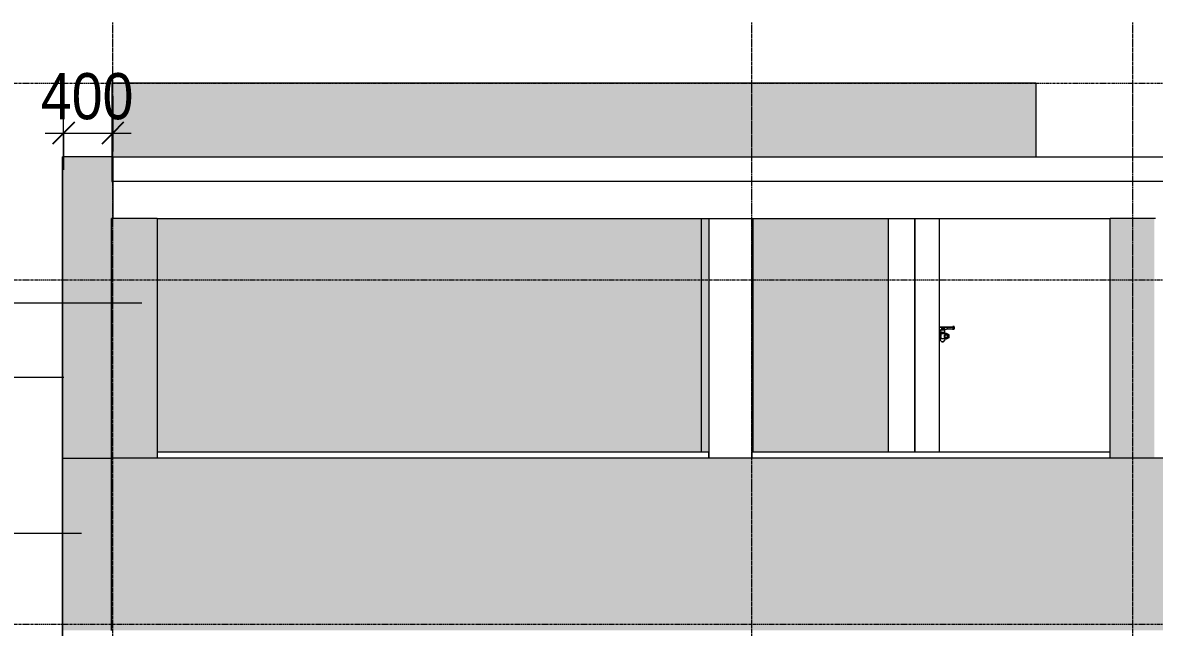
# Model space of a CAD drawing. Header units: millimetres. Extents: x 9199 to 175431, y -4466 to 35300.
# Drawn here: x 102168 to 111376, y 29375 to 34292 of the extents above; entities that cross this region are included whole.
import ezdxf

# ---------------------------------------------------------------- set-up
doc = ezdxf.new("R2010")
doc.units = ezdxf.units.MM
doc.linetypes.add('Centre', pattern=[31.75, 6.35, -4.7625, 15.875, -4.7625])
doc.linetypes.add('Grid Line', pattern=[22.225, 12.7, -3.175, 3.175, -3.175])
for name, color, linetype, lineweight in [('0-2', 250, 'Continuous', 5), ('A-ANNO-DIMS', 211, 'Continuous', 9), ('A-ANNO-DIMS-150', 211, 'Continuous', 9), ('A-DOOR', 31, 'Continuous', 9), ('A-FLOR-1', 7, 'Continuous', 9), ('A-FLOR-LEVL-2', 51, 'Centre', 9), ('A-WALL', 113, 'Continuous', 9), ('A-WALL-IDEN', 211, 'Continuous', 9), ('A-WALL-PATT', 111, 'Continuous', 9), ('A-WALL-PATT-2', 111, 'Continuous', 5), ('I-WALL', 2, 'Continuous', 9), ('S-BEAM-1', 7, 'Continuous', 9), ('S-COLS', 52, 'Continuous', 9), ('S-COLS-1', 7, 'Continuous', 9), ('S-GRID-1', 1, 'Grid Line', 9)]:
    doc.layers.add(name, color=color, linetype=linetype, lineweight=lineweight)
doc.styles.add('UTM Avo', font='', dxfattribs={"width": 0.9, "height": 375})
doc.styles.get('UTM Avo').set_extended_font_data('UTM Avo')
doc.dimstyles.new('1_Dim_chi_tiet_2_5', dxfattribs={"dimscale": 304.8, "dimtxt": 374.737856, "dimasz": 0.590551, "dimexe": 0.492126, "dimexo": 0.0625, "dimgap": 0.049213, "dimtad": 1, "dimdec": 0, "dimrnd": 5, "dimzin": 0, "dimdsep": 46, "dimtxsty": 'UTM Avo', "dimblk1": 'OBLIQUE', "dimblk2": 'OBLIQUE', "dimsah": 1, "dimcen": 0.09, "dimdle": 0.492126, "dimazin": 0, "dimtfac": 1, "dimtdec": 4, "dimtix": 1, "dimtmove": 0, "dimatfit": 3, "dimfxl": 0.984252, "dimfxlon": 1, "dimtvp": 1, "dimtolj": 1, "dimtzin": 0, "dimarcsym": 2})

# ---------------------------------------------------------------- blocks, each defined once
blk = doc.blocks.new('NCV_TKTC_KET CAU_rvt-2-TKCS_MẶT ĐỨNG HƯỚNG TÂY')
at = {"layer": 'A-FLOR-1'}
for p, q in [((-78235.3, 33200), (-37796.9, 33200)), ((-78235.3, 33200), (-78235.3, 33000)), ((-37796.9, 33000), (-78235.3, 33000))]:
    blk.add_line(p, q, dxfattribs=at)
at = {"layer": 'S-BEAM-1'}
for p, q in [((-78235.3, 33200), (-37796.9, 33200)), ((-78235.3, 33200), (-78235.3, 32700)), ((-77876.9, 32700), (-70121.9, 32700))]:
    blk.add_line(p, q, dxfattribs=at)
at = {"layer": 'S-COLS-1'}
for p, q in [((-73386.9, 32700), (-73386.9, 30750)), ((-73036.9, 32700), (-73036.9, 30750))]:
    blk.add_line(p, q, dxfattribs=at)
blk = doc.blocks.new('FD_01 - FD_01-1200x2200mm-V159-TKCS_MẶT ĐỨNG HƯỚNG TÂY')
at = {"layer": 'A-DOOR'}
for p, q in [((-71505.9, 31818.5), (-71476.6, 31818.5)), ((-71505.9, 31818.5), (-71505.9, 31815.5)), ((-71505.9, 31815.5), (-71476.6, 31815.5)), ((-71504.5, 31772), (-71504.5, 31765)), ((-71503.8, 31772), (-71504.5, 31772)), ((-71504.5, 31772), (-71490, 31772)), ((-71500.4, 31792), (-71500.4, 31798)), ((-71500.4, 31798), (-71496.3, 31798)), ((-71496.3, 31792), (-71500.4, 31792)), ((-71500.4, 31781.1), (-71500.4, 31789.4)), ((-71500.4, 31776), (-71470.4, 31776)), ((-71500.4, 31776), (-71495, 31776)), ((-71496.3, 31798), (-71474.6, 31798)), ((-71496.3, 31792), (-71496.3, 31798)), ((-71474.6, 31792), (-71496.3, 31792)), ((-71495, 31776), (-71487.6, 31776)), ((-71495, 31774), (-71495, 31776)), ((-71491.3, 31774), (-71495, 31774)), ((-71493.9, 31774), (-71493.9, 31772)), ((-71492.7, 31774), (-71493.9, 31774)), ((-71493.9, 31774), (-71493.6, 31774)), ((-71493.6, 31774), (-71492.7, 31774)), ((-71493.5, 31814), (-71493.5, 31801)), ((-71491.4, 31814.5), (-71493.4, 31814.5)), ((-71493.4, 31814.5), (-71491.4, 31814.5)), ((-71493, 31814), (-71477.8, 31814)), ((-71477.8, 31801), (-71493, 31801)), ((-71425.4, 31814.5), (-71491.4, 31814.5)), ((-71487.3, 31774), (-71491.3, 31774)), ((-71491.3, 31774), (-71487.3, 31774)), ((-71487.6, 31774), (-71491.3, 31774)), ((-71491, 31814), (-71491, 31798)), ((-71490, 31772), (-71465.4, 31772)), ((-71489.8, 31814), (-71489.8, 31798)), ((-71487.6, 31776), (-71477.6, 31776)), ((-71487.6, 31776), (-71487.6, 31774)), ((-71482.6, 31774), (-71487.6, 31774)), ((-71482.6, 31774), (-71487.3, 31774)), ((-71487.3, 31774), (-71482.6, 31774)), ((-71482.6, 31774), (-71478.6, 31774)), ((-71476.2, 31774), (-71482.6, 31774)), ((-71477.6, 31774), (-71482.6, 31774)), ((-71481.2, 31798), (-71481.2, 31814)), ((-71452.3, 31814.5), (-71480.4, 31814.5)), ((-71480.4, 31800.5), (-71452.3, 31800.5)), ((-71480, 31798), (-71480, 31814)), ((-71478.6, 31774), (-71475.9, 31774)), ((-71477.6, 31776), (-71474.9, 31776)), ((-71477.6, 31774), (-71477.6, 31776)), ((-71476.2, 31774), (-71477.6, 31774)), ((-71477.5, 31801), (-71477.5, 31814)), ((-71477.1, 31801.4), (-71477.1, 31813.6)), ((-71477.1, 31801.4), (-71477.1, 31813.6)), ((-71476.7, 31776), (-71470.4, 31776)), ((-71476.6, 31818.5), (-71475.4, 31818.5)), ((-71476.6, 31815.5), (-71475.4, 31815.5)), ((-71475.9, 31818.5), (-71476.5, 31818.5)), ((-71476.5, 31818.5), (-71475.9, 31818.5)), ((-71475.9, 31815.5), (-71476.5, 31815.5)), ((-71476.5, 31815.5), (-71475.9, 31815.5)), ((-71475.9, 31774), (-71476.2, 31774)), ((-71474.9, 31774), (-71476.2, 31774)), ((-71475.9, 31772), (-71475.9, 31774)), ((-71475.4, 31818.5), (-71449.8, 31818.5)), ((-71475.4, 31815.5), (-71449.8, 31815.5)), ((-71474.9, 31774), (-71474.9, 31776)), ((-71474.6, 31798), (-71470.4, 31798)), ((-71474.6, 31792), (-71474.6, 31798)), ((-71470.4, 31792), (-71474.6, 31792)), ((-71470.4, 31798), (-71470.4, 31792)), ((-71470.4, 31789.4), (-71470.4, 31781.1)), ((-71470.4, 31776), (-71470.4, 31776)), ((-71465.4, 31772), (-71466.1, 31772)), ((-71465.4, 31765), (-71465.4, 31772)), ((-71447.6, 31813.5), (-71452.3, 31813.5)), ((-71452.3, 31801.5), (-71447.6, 31801.5)), ((-71449.8, 31818.5), (-71448.8, 31818.5)), ((-71449.8, 31815.5), (-71448.8, 31815.5)), ((-71448.8, 31818.5), (-71398.2, 31818.5)), ((-71448.8, 31815.5), (-71398.2, 31815.5)), ((-71397.6, 31812.5), (-71447.6, 31812.5)), ((-71447.6, 31802.5), (-71397.6, 31802.5)), ((-71425.4, 31814.5), (-71423.4, 31814.5)), ((-71423.4, 31814.5), (-71425.4, 31814.5)), ((-71401.6, 31814.5), (-71403.6, 31814.5)), ((-71403.6, 31800.5), (-71401.6, 31800.5)), ((-71402.6, 31814.5), (-71402.6, 31811.4)), ((-71401, 31814.5), (-71402.6, 31814.5)), ((-71402.6, 31814.5), (-71402, 31814.5)), ((-71402.6, 31803.6), (-71402.6, 31800.5)), ((-71402.1, 31820.3), (-71402.1, 31818.5)), ((-71402.1, 31820.3), (-71390.1, 31820.3)), ((-71390.1, 31820.3), (-71402.1, 31820.3)), ((-71402, 31814.5), (-71402, 31811.5)), ((-71402, 31803.5), (-71402, 31800.5)), ((-71402, 31800.5), (-71400.5, 31800.5)), ((-71401.6, 31814.5), (-71400.5, 31814.5)), ((-71400.5, 31800.5), (-71401.6, 31800.5)), ((-71401.1, 31815.5), (-71401.1, 31814.5)), ((-71400.9, 31814.5), (-71401.1, 31814.5)), ((-71401.1, 31814.5), (-71401, 31814.5)), ((-71400.5, 31814.5), (-71397.8, 31814.5)), ((-71400.5, 31811.5), (-71400.5, 31814.5)), ((-71400.5, 31800.5), (-71400.5, 31803.5)), ((-71397.8, 31800.5), (-71400.5, 31800.5)), ((-71399.4, 31811.5), (-71397.6, 31811.5)), ((-71397.6, 31803.5), (-71399.4, 31803.5)), ((-71396.1, 31818.5), (-71398.6, 31818.5)), ((-71398.6, 31818.5), (-71396.1, 31818.5)), ((-71396.1, 31815.5), (-71398.6, 31815.5)), ((-71398.6, 31815.5), (-71396.1, 31815.5)), ((-71398.6, 31815.5), (-71396.1, 31815.5)), ((-71396.1, 31815.5), (-71398.6, 31815.5)), ((-71398.2, 31818.5), (-71396.6, 31818.5)), ((-71396.6, 31818.5), (-71398.2, 31818.5)), ((-71398.2, 31815.5), (-71396.6, 31815.5)), ((-71396.6, 31815.5), (-71398.2, 31815.5)), ((-71397.8, 31814.5), (-71394.7, 31814.5)), ((-71394.7, 31800.5), (-71397.8, 31800.5)), ((-71397.7, 31818.5), (-71396.1, 31818.5)), ((-71396.1, 31818.5), (-71397.7, 31818.5)), ((-71397.6, 31811.5), (-71397.2, 31811.5)), ((-71397.3, 31803.5), (-71397.6, 31803.5)), ((-71395.5, 31803.5), (-71397.3, 31803.5)), ((-71397.2, 31811.5), (-71395.5, 31811.5)), ((-71396.6, 31818.5), (-71388.9, 31818.5)), ((-71396.6, 31815.5), (-71388.9, 31815.5)), ((-71393.8, 31814.5), (-71395.8, 31814.5)), ((-71395.8, 31800.5), (-71393.8, 31800.5)), ((-71395.5, 31803.5), (-71395.5, 31811.5)), ((-71393.1, 31814.5), (-71395.1, 31814.5)), ((-71394.8, 31814.5), (-71392.6, 31814.5)), ((-71394.7, 31814.5), (-71394.7, 31800.5)), ((-71392.9, 31814.5), (-71394.4, 31814.5)), ((-71394.4, 31800.5), (-71393.1, 31800.5)), ((-71393.8, 31814.5), (-71392.3, 31814.5)), ((-71392.3, 31800.5), (-71393.8, 31800.5)), ((-71392.3, 31814.5), (-71389.9, 31814.5)), ((-71392.3, 31800.5), (-71392.3, 31814.5)), ((-71390.1, 31800.5), (-71392.3, 31800.5)), ((-71391.1, 31814.5), (-71391.1, 31815.5)), ((-71390.1, 31818.5), (-71390.1, 31820.3)), ((-71389.6, 31800.5), (-71389.6, 31814.5)), ((-71388.9, 31818.5), (-71388.9, 31818.5)), ((-71388.9, 31815.5), (-71388.9, 31815.5)), ((-71388.5, 31815.5), (-71388.5, 31818.5)), ((-71500.3, 31765), (-71511.9, 31765)), ((-71511.9, 31720), (-71500.3, 31720)), ((-71498.8, 31765), (-71504.5, 31765)), ((-71504.5, 31765), (-71503.8, 31765)), ((-71504.4, 31720), (-71504.4, 31712.4)), ((-71503.8, 31720), (-71504.4, 31720)), ((-71504.4, 31720), (-71498.7, 31720)), ((-71504.2, 31711.7), (-71491.2, 31696.3)), ((-71500.6, 31723), (-71500.6, 31762)), ((-71500.3, 31765), (-71499.3, 31765)), ((-71499.3, 31720), (-71500.3, 31720)), ((-71499.3, 31765), (-71496.3, 31765)), ((-71496.3, 31720), (-71499.3, 31720)), ((-71496.3, 31765), (-71452.1, 31765)), ((-71452.1, 31720), (-71496.3, 31720)), ((-71488.6, 31697), (-71490.5, 31697)), ((-71490.5, 31697), (-71488.6, 31697)), ((-71488.4, 31696), (-71481.4, 31696)), ((-71481.4, 31696), (-71488.4, 31696)), ((-71479.4, 31697), (-71481.3, 31697)), ((-71481.3, 31697), (-71479.4, 31697)), ((-71478.7, 31696.3), (-71465.7, 31711.7)), ((-71467.1, 31742.5), (-71461.4, 31752.5)), ((-71461.4, 31732.5), (-71467.1, 31742.5)), ((-71465.4, 31712.4), (-71465.4, 31720)), ((-71461.4, 31752.5), (-71449.8, 31752.5)), ((-71449.8, 31732.5), (-71461.4, 31732.5)), ((-71451.1, 31764.7), (-71435.6, 31756.1)), ((-71435.6, 31728.9), (-71451.1, 31720.3)), ((-71449.8, 31752.5), (-71444, 31742.5)), ((-71444, 31742.5), (-71449.8, 31732.5)), ((-71434.6, 31754.3), (-71434.6, 31730.7)), ((-71509.9, 31585), (-71511.9, 31585)), ((-71509.9, 30880), (-71509.9, 31585)), ((-71509.9, 30880), (-71511.9, 30880))]:
    blk.add_line(p, q, dxfattribs=at)
at = {"layer": 'A-DOOR', "flags": 128}
for points in [[(-71398.3, 31807.5), (-71398.3, 31808.3), (-71398.4, 31809), (-71398.6, 31809.7), (-71398.8, 31810.4), (-71399.1, 31811), (-71399.4, 31811.5)], [(-71399.4, 31803.5), (-71399.1, 31804), (-71398.8, 31804.6), (-71398.6, 31805.3), (-71398.4, 31806), (-71398.3, 31806.7), (-71398.3, 31807.5)], [(-71504.2, 31711.7), (-71504.2, 31711.7), (-71504.2, 31711.8), (-71504.3, 31711.8), (-71504.3, 31711.8), (-71504.3, 31711.9), (-71504.3, 31711.9), (-71504.3, 31712), (-71504.4, 31712), (-71504.4, 31712), (-71504.4, 31712.1), (-71504.4, 31712.1), (-71504.4, 31712.2), (-71504.4, 31712.2), (-71504.4, 31712.3), (-71504.4, 31712.3), (-71504.4, 31712.3), (-71504.4, 31712.4), (-71504.4, 31712.4)], [(-71500.3, 31765), (-71500.4, 31764.9), (-71500.4, 31764.7), (-71500.5, 31764.3), (-71500.5, 31763.9), (-71500.6, 31763.3), (-71500.6, 31762.7), (-71500.6, 31762)], [(-71500.6, 31762), (-71500.6, 31762.7), (-71500.6, 31763.3), (-71500.5, 31763.9), (-71500.5, 31764.3), (-71500.4, 31764.7), (-71500.4, 31764.9)], [(-71500.6, 31723), (-71500.6, 31722.3), (-71500.6, 31721.7), (-71500.5, 31721.1), (-71500.5, 31720.7), (-71500.4, 31720.3), (-71500.4, 31720.1), (-71500.3, 31720)], [(-71500.4, 31720.1), (-71500.4, 31720.3), (-71500.5, 31720.7), (-71500.5, 31721.1), (-71500.6, 31721.7), (-71500.6, 31722.3), (-71500.6, 31723)], [(-71490.5, 31696), (-71490.5, 31696), (-71490.6, 31696), (-71490.6, 31696), (-71490.7, 31696), (-71490.7, 31696), (-71490.7, 31696), (-71490.8, 31696), (-71490.8, 31696), (-71490.8, 31696.1), (-71490.9, 31696.1), (-71490.9, 31696.1), (-71490.9, 31696.1), (-71491, 31696.1), (-71491, 31696.1), (-71491, 31696.2), (-71491.1, 31696.2), (-71491.1, 31696.2), (-71491.1, 31696.2), (-71491.1, 31696.3), (-71491.2, 31696.3), (-71491.2, 31696.3), (-71491.2, 31696.3)], [(-71490.5, 31696), (-71490.5, 31696), (-71490.5, 31696), (-71490.5, 31696), (-71490.4, 31696), (-71490.4, 31696), (-71490.4, 31696), (-71490.3, 31696), (-71490.2, 31696), (-71490.2, 31696), (-71490.1, 31696), (-71490, 31696), (-71489.9, 31696), (-71489.8, 31696), (-71489.7, 31696), (-71489.5, 31696), (-71489.4, 31696), (-71489.3, 31696), (-71489.1, 31696), (-71489, 31696), (-71488.8, 31696), (-71488.7, 31696), (-71488.5, 31696), (-71488.3, 31696), (-71488.1, 31696), (-71487.9, 31696), (-71487.8, 31696), (-71487.6, 31696), (-71487.4, 31696), (-71487.2, 31696), (-71487, 31696), (-71486.7, 31696), (-71486.5, 31696), (-71486.3, 31696), (-71486.1, 31696), (-71485.9, 31696), (-71485.7, 31696), (-71485.4, 31696), (-71485.2, 31696), (-71485, 31696), (-71484.8, 31696), (-71484.6, 31696), (-71484.3, 31696), (-71484.1, 31696), (-71483.9, 31696), (-71483.7, 31696), (-71483.5, 31696), (-71483.2, 31696), (-71483, 31696), (-71482.8, 31696), (-71482.6, 31696), (-71482.4, 31696), (-71482.2, 31696), (-71482, 31696), (-71481.8, 31696), (-71481.7, 31696), (-71481.5, 31696), (-71481.3, 31696), (-71481.1, 31696), (-71481, 31696), (-71480.8, 31696), (-71480.7, 31696), (-71480.5, 31696), (-71480.4, 31696), (-71480.3, 31696), (-71480.2, 31696), (-71480, 31696), (-71479.9, 31696), (-71479.8, 31696), (-71479.8, 31696), (-71479.7, 31696), (-71479.6, 31696), (-71479.6, 31696), (-71479.5, 31696), (-71479.5, 31696), (-71479.4, 31696), (-71479.4, 31696), (-71479.4, 31696), (-71479.4, 31696)], [(-71479.4, 31696), (-71479.4, 31696), (-71479.4, 31696), (-71479.4, 31696), (-71479.4, 31696), (-71479.5, 31696), (-71479.5, 31696), (-71479.6, 31696), (-71479.6, 31696), (-71479.7, 31696), (-71479.8, 31696), (-71479.9, 31696), (-71480, 31696), (-71480.1, 31696), (-71480.2, 31696), (-71480.3, 31696), (-71480.5, 31696), (-71480.6, 31696), (-71480.7, 31696), (-71480.9, 31696), (-71481.1, 31696), (-71481.2, 31696), (-71481.4, 31696), (-71481.6, 31696), (-71481.7, 31696), (-71481.9, 31696), (-71482.1, 31696), (-71482.3, 31696), (-71482.5, 31696), (-71482.7, 31696), (-71482.9, 31696), (-71483.1, 31696), (-71483.3, 31696), (-71483.6, 31696), (-71483.8, 31696), (-71484, 31696), (-71484.2, 31696), (-71484.4, 31696), (-71484.7, 31696), (-71484.9, 31696), (-71485.1, 31696), (-71485.3, 31696), (-71485.5, 31696), (-71485.8, 31696), (-71486, 31696), (-71486.2, 31696), (-71486.4, 31696), (-71486.6, 31696), (-71486.8, 31696), (-71487.1, 31696), (-71487.3, 31696), (-71487.5, 31696), (-71487.7, 31696), (-71487.8, 31696), (-71488, 31696), (-71488.2, 31696), (-71488.4, 31696), (-71488.6, 31696), (-71488.7, 31696), (-71488.9, 31696), (-71489, 31696), (-71489.2, 31696), (-71489.3, 31696), (-71489.5, 31696), (-71489.6, 31696), (-71489.7, 31696), (-71489.8, 31696), (-71489.9, 31696), (-71490, 31696), (-71490.1, 31696), (-71490.2, 31696), (-71490.3, 31696), (-71490.3, 31696), (-71490.4, 31696), (-71490.4, 31696), (-71490.5, 31696), (-71490.5, 31696), (-71490.5, 31696), (-71490.5, 31696)], [(-71478.7, 31696.3), (-71478.7, 31696.3), (-71478.7, 31696.3), (-71478.7, 31696.2), (-71478.8, 31696.2), (-71478.8, 31696.2), (-71478.8, 31696.2), (-71478.9, 31696.2), (-71478.9, 31696.1), (-71478.9, 31696.1), (-71478.9, 31696.1), (-71479, 31696.1), (-71479, 31696.1), (-71479, 31696.1), (-71479.1, 31696), (-71479.1, 31696), (-71479.2, 31696), (-71479.2, 31696), (-71479.2, 31696), (-71479.3, 31696), (-71479.3, 31696), (-71479.3, 31696), (-71479.4, 31696)], [(-71465.4, 31712.4), (-71465.4, 31712.4), (-71465.4, 31712.3), (-71465.4, 31712.3), (-71465.5, 31712.2), (-71465.5, 31712.2), (-71465.5, 31712.1), (-71465.5, 31712.1), (-71465.5, 31712.1), (-71465.5, 31712), (-71465.5, 31712), (-71465.5, 31711.9), (-71465.6, 31711.9), (-71465.6, 31711.9), (-71465.6, 31711.8), (-71465.6, 31711.8), (-71465.7, 31711.7), (-71465.7, 31711.7), (-71465.7, 31711.7)]]:
    blk.add_lwpolyline(points, dxfattribs=at)
at = {"layer": 'A-DOOR'}
for centre, radius, start, end in [((-71455.6, 31742.5), 17, 0, 180), ((-71455.6, 31742.5), 17, 180, 0), ((-71455.6, 31742.5), 16.5, 0, 180), ((-71455.6, 31742.5), 16.5, 180, 0), ((-71455.6, 31742.5), 17, 105, 120), ((-71455.6, 31742.5), 17, 240, 255), ((-71452.1, 31763), 2, 60.80251, 90), ((-71452.1, 31722), 2, 270, 299.19749), ((-71436.6, 31754.3), 2, 0, 60.80251), ((-71436.6, 31730.7), 2, 299.19749, 0)]:
    blk.add_arc(centre, radius, start, end, dxfattribs=at)
for centre, major_axis, ratio, start_param, end_param in [((-71500.4, 31786), (0, 6), 0.000349, 5.323254, 6.283185), ((-71500.4, 31788), (0, 12), 0.000349, 2.181662, 3.141593), ((-71480.4, 31807.5), (0, 7), 0.965835, 6.029595, 6.536775), ((-71480.4, 31807.5), (0, 7), 0.965835, 3.141593, 3.395183), ((-71479.2, 31807.5), (0, 6.79), 0.259156, 4.712389, 5.736177), ((-71479.2, 31807.5), (0, 6.79), 0.259156, 3.688601, 4.712389), ((-71477.1, 31807.5), (0, 2.5), 0.259156, 4.712389, 7.853982), ((-71477.1, 31807.5), (0, 2.5), 0.259156, 1.570796, 4.712389), ((-71477.2, 31807.5), (0, 6.79), 0.259156, 4.712389, 5.992125), ((-71477.2, 31807.5), (0, 6.79), 0.259156, 3.432653, 4.712389), ((-71470.4, 31786), (0, 6), 0.000349, 5.323254, 6.283185), ((-71470.4, 31788), (0, 12), 0.000349, 2.181662, 3.141593), ((-71452.3, 31807.5), (0, 7), 0.965835, 4.712389, 6.283185), ((-71452.3, 31807.5), (0, 7), 0.965835, 3.141593, 4.712389), ((-71447.6, 31807.5), (0, 6), 0.965835, 4.712389, 6.283185), ((-71447.6, 31807.5), (0, 6), 0.965835, 3.141593, 4.712389), ((-71447.6, 31807.5), (0, 5), 0.965835, 4.712389, 6.021386), ((-71447.6, 31807.5), (0, 5), 0.965835, 3.403392, 4.712389), ((-71403.6, 31807.5), (0, 7), 0.259156, 0, 1.047198), ((-71403.6, 31807.5), (0, 7), 0.259156, 2.094395, 3.141593), ((-71401.6, 31807.5), (0, 7), 0.259156, 0, 1.047198), ((-71401.6, 31807.5), (0, 7), 0.259156, 2.094395, 3.141593), ((-71395.8, 31807.5), (0, 7), 0.259156, 0, 1.570796), ((-71395.8, 31807.5), (0, 7), 0.259156, 1.570796, 3.141593), ((-71396.4, 31807.5), (0, 2.5), 0.259156, 4.712389, 7.853982), ((-71396.4, 31807.5), (0, 2.5), 0.259156, 4.712389, 7.853982), ((-71396.4, 31807.5), (0, 2.5), 0.259156, 1.570796, 4.712389), ((-71396.4, 31807.5), (0, 2.5), 0.259156, 1.570796, 4.712389), ((-71393.8, 31807.5), (0, 7), 0.259156, 0, 1.570796), ((-71393.8, 31807.5), (0, 7), 0.259156, 1.570796, 3.141593), ((-71398.5, 31807.5), (0, 5), 0.965835, 4.942493, 5.632805), ((-71398.5, 31807.5), (0, 5), 0.965835, 3.791973, 4.482285), ((-71397.6, 31807.5), (0, 5), 0.965835, 5.235988, 5.759587), ((-71397.6, 31807.5), (0, 5), 0.965835, 3.665191, 4.18879), ((-71394.4, 31807.5), (0, 2.5), 0.259156, 4.712389, 7.853982), ((-71394.4, 31807.5), (0, 2.5), 0.259156, 1.570796, 4.712389)]:
    blk.add_ellipse(centre, major_axis=major_axis, ratio=ratio, start_param=start_param, end_param=end_param, dxfattribs=at)
for points, knots in [([(-71477.1, 31813.6), (-71476.8, 31813.5), (-71476.4, 31813.2), (-71475.9, 31812.8), (-71475.5, 31812.5), (-71475.2, 31812.3), (-71475, 31812), (-71474.8, 31811.8), (-71474.7, 31811.7), (-71474.6, 31811.5), (-71474.4, 31811.3), (-71474.2, 31811.1), (-71474.1, 31810.8), (-71473.9, 31810.6), (-71473.8, 31810.4), (-71473.7, 31810.3), (-71473.6, 31810), (-71473.5, 31809.8), (-71473.4, 31809.4), (-71473.3, 31809), (-71473.2, 31808.7), (-71473.1, 31808.2), (-71473.1, 31807.8), (-71473, 31807.5)], [0, 0, 0, 0, 0.1, 0.2, 0.25, 0.3, 0.35, 0.375, 0.4, 0.425, 0.45, 0.5, 0.55, 0.575, 0.6, 0.625, 0.65, 0.7, 0.75, 0.8, 0.85, 0.9, 1, 1, 1, 1]), ([(-71473, 31807.5), (-71473.1, 31807.2), (-71473.1, 31806.8), (-71473.2, 31806.3), (-71473.3, 31806), (-71473.4, 31805.6), (-71473.5, 31805.2), (-71473.6, 31805), (-71473.7, 31804.7), (-71473.8, 31804.6), (-71473.9, 31804.4), (-71474.1, 31804.2), (-71474.2, 31803.9), (-71474.4, 31803.7), (-71474.6, 31803.5), (-71474.7, 31803.3), (-71474.8, 31803.2), (-71475, 31803), (-71475.2, 31802.7), (-71475.5, 31802.5), (-71475.9, 31802.2), (-71476.4, 31801.8), (-71476.8, 31801.5), (-71477.1, 31801.4)], [0, 0, 0, 0, 0.1, 0.15, 0.2, 0.25, 0.3, 0.35, 0.375, 0.4, 0.425, 0.45, 0.5, 0.55, 0.575, 0.6, 0.625, 0.65, 0.7, 0.75, 0.8, 0.9, 1, 1, 1, 1]), ([(-71500.4, 31752), (-71500.4, 31753.2), (-71500.3, 31755), (-71500.2, 31756.9), (-71500.1, 31757.9), (-71499.9, 31758.5), (-71499.8, 31758.7), (-71499.6, 31758.4), (-71499.5, 31757.6), (-71499.3, 31756.4), (-71499.3, 31755.4), (-71499.3, 31754.9)], [0, 0, 0, 0, 0.2, 0.3, 0.4, 0.5, 0.6, 0.7, 0.8, 0.9, 1, 1, 1, 1]), ([(-71499.3, 31754.9), (-71499.3, 31756), (-71499.4, 31757.3), (-71499.6, 31758.4), (-71499.8, 31758.7), (-71499.9, 31758.5), (-71500.1, 31757.9), (-71500.2, 31756.9), (-71500.3, 31755.5), (-71500.4, 31753.8), (-71500.4, 31752.6), (-71500.4, 31752)], [0, 0, 0, 0, 0.2, 0.3, 0.4, 0.5, 0.6, 0.7, 0.8, 0.9, 1, 1, 1, 1]), ([(-71499.3, 31749.1), (-71499.3, 31748), (-71499.4, 31746.7), (-71499.6, 31745.6), (-71499.8, 31745.3), (-71499.9, 31745.5), (-71500.1, 31746.1), (-71500.2, 31747.1), (-71500.3, 31748.5), (-71500.4, 31750.2), (-71500.4, 31751.4), (-71500.4, 31752)], [0, 0, 0, 0, 0.2, 0.3, 0.4, 0.5, 0.6, 0.7, 0.8, 0.9, 1, 1, 1, 1]), ([(-71500.4, 31752), (-71500.4, 31750.8), (-71500.3, 31749), (-71500.2, 31747.1), (-71500.1, 31746.1), (-71499.9, 31745.5), (-71499.8, 31745.3), (-71499.6, 31745.6), (-71499.5, 31746.4), (-71499.3, 31747.6), (-71499.3, 31748.6), (-71499.3, 31749.1)], [0, 0, 0, 0, 0.2, 0.3, 0.4, 0.5, 0.6, 0.7, 0.8, 0.9, 1, 1, 1, 1]), ([(-71500.4, 31733), (-71500.4, 31734.2), (-71500.3, 31736), (-71500.2, 31737.9), (-71500.1, 31738.9), (-71499.9, 31739.5), (-71499.8, 31739.7), (-71499.6, 31739.4), (-71499.5, 31738.6), (-71499.3, 31737.4), (-71499.3, 31736.4), (-71499.3, 31735.9)], [0, 0, 0, 0, 0.2, 0.3, 0.4, 0.5, 0.6, 0.7, 0.8, 0.9, 1, 1, 1, 1]), ([(-71499.3, 31735.9), (-71499.3, 31737), (-71499.4, 31738.3), (-71499.6, 31739.4), (-71499.8, 31739.7), (-71499.9, 31739.5), (-71500.1, 31738.9), (-71500.2, 31737.9), (-71500.3, 31736.5), (-71500.4, 31734.8), (-71500.4, 31733.6), (-71500.4, 31733)], [0, 0, 0, 0, 0.2, 0.3, 0.4, 0.5, 0.6, 0.7, 0.8, 0.9, 1, 1, 1, 1]), ([(-71499.3, 31730.1), (-71499.3, 31729), (-71499.4, 31727.7), (-71499.6, 31726.6), (-71499.8, 31726.3), (-71499.9, 31726.5), (-71500.1, 31727.1), (-71500.2, 31728.1), (-71500.3, 31729.5), (-71500.4, 31731.2), (-71500.4, 31732.4), (-71500.4, 31733)], [0, 0, 0, 0, 0.2, 0.3, 0.4, 0.5, 0.6, 0.7, 0.8, 0.9, 1, 1, 1, 1]), ([(-71500.4, 31733), (-71500.4, 31731.8), (-71500.3, 31730), (-71500.2, 31728.1), (-71500.1, 31727.1), (-71499.9, 31726.5), (-71499.8, 31726.3), (-71499.6, 31726.6), (-71499.5, 31727.4), (-71499.3, 31728.6), (-71499.3, 31729.6), (-71499.3, 31730.1)], [0, 0, 0, 0, 0.2, 0.3, 0.4, 0.5, 0.6, 0.7, 0.8, 0.9, 1, 1, 1, 1])]:
    blk.add_open_spline(points, degree=3, knots=knots, dxfattribs=at)
for points in [[(-71499.3, 31754.9), (-71499.2, 31754.4), (-71499.2, 31753.5), (-71499.1, 31752.5), (-71499.1, 31752)], [(-71499.2, 31753.5), (-71499.2, 31754), (-71499.2, 31754.4), (-71499.3, 31754.9)], [(-71499.1, 31752), (-71499.1, 31751.5), (-71499.2, 31750.5), (-71499.2, 31749.6), (-71499.3, 31749.1)], [(-71499.3, 31749.1), (-71499.2, 31749.6), (-71499.2, 31750), (-71499.2, 31750.5)], [(-71499.3, 31735.9), (-71499.2, 31735.4), (-71499.2, 31734.5), (-71499.1, 31733.5), (-71499.1, 31733)], [(-71499.2, 31734.5), (-71499.2, 31735), (-71499.2, 31735.4), (-71499.3, 31735.9)], [(-71499.1, 31733), (-71499.1, 31732.5), (-71499.2, 31731.5), (-71499.2, 31730.6), (-71499.3, 31730.1)], [(-71499.3, 31730.1), (-71499.2, 31730.6), (-71499.2, 31731), (-71499.2, 31731.5)]]:
    blk.add_open_spline(points, degree=3, dxfattribs=at)
blk = doc.blocks.new('DIMBLOCK107-TKCS_MẶT ĐỨNG HƯỚNG TÂY')
at = {"layer": 'A-ANNO-DIMS-150'}
for p, q in [((102901.2, 33694.9), (102901.2, 33244.9)), ((102901.2, 33394.9), (102901.2, 33694.9)), ((102501.2, 33094.9), (102501.2, 33544.9)), ((102351.2, 33394.9), (103051.2, 33394.9)), ((102501.2, 33394.9), (102501.2, 33094.9))]:
    blk.add_line(p, q, dxfattribs=at)
at = {"layer": 'A-ANNO-DIMS-150', "lineweight": 25}
for p, q in [((102501.2, 33394.9), (102591.2, 33484.9)), ((102901.2, 33394.9), (102991.2, 33484.9)), ((102501.2, 33394.9), (102411.2, 33304.9)), ((102901.2, 33394.9), (102811.2, 33304.9))]:
    blk.add_line(p, q, dxfattribs=at)
at = {"layer": 'A-ANNO-DIMS-150', "color": 0, "insert": (102316.1, 33882), "char_height": 375, "width": 924.353, "attachment_point": 1, "line_spacing_factor": 1.110334, "style": 'UTM Avo'}
blk.add_mtext('400', dxfattribs=at)
blk = doc.blocks.new('_Oblique')
at = {"color": 0, "linetype": 'ByBlock', "lineweight": -2}
blk.add_line((-0.5, -0.5), (0.5, 0.5), dxfattribs=at)

msp = doc.modelspace()

# ---------------------------------------------------------------- hatches: boundary and pattern name
at = {"layer": 'A-WALL-PATT'}
h = msp.add_hatch(color=256, dxfattribs=at)
h.paths.add_polyline_path([(107751.3, 30800), (107751.3, 32700), (107701.3, 32700), (107701.3, 30800)])
h.paths.add_polyline_path([(108111.3, 30800), (108111.3, 32700), (108101.3, 32700), (108101.3, 30800)])
at = {"layer": 'A-WALL-PATT-2'}
for points in [[(102892.9, 33000), (102902.9, 33000), (102902.9, 33200), (110401.2, 33200), (110401.2, 33800), (102892.9, 33800), (102892.9, 33200)], [(110411.2, 33200), (110411.2, 33800), (110401.2, 33800), (110401.2, 33200)], [(102489.6, 30750), (102491.2, 30750), (102489.6, 33200)], [(102501.2, 30750), (102501.2, 33200), (102491.2, 33200), (102491.2, 30750)], [(102501.2, 30750), (102891.2, 30750), (102892.9, 32700), (102902.9, 32700), (102901.2, 33000), (102892.9, 33000), (102891.2, 33200), (102501.2, 33200)], [(102901.2, 30750), (102901.2, 32700), (102891.2, 32700), (102891.2, 30750)], [(103251.2, 30750), (103251.2, 32700), (102901.2, 32700), (102901.2, 30750)], [(103261.2, 30750), (103261.2, 32700), (103251.2, 32700), (103251.2, 30750)], [(107701.3, 30800), (107701.3, 32700), (107691.3, 32700), (107691.3, 30800)], [(109201.2, 30800), (109211.2, 30800), (109211.2, 32700), (109201.2, 32700), (109201.2, 30828.2)], [(111026.2, 30750), (111026.2, 32700), (111016.2, 32700), (111016.2, 30750)], [(111376.2, 30750), (111376.2, 32700), (111026.2, 32700), (111026.2, 30750)], [(102491.2, 29350), (102891.2, 29350), (102891.2, 30750), (102491.2, 30750), (102491.2, 29732.2)], [(102901.2, 29350), (102901.2, 30750), (102891.2, 30750), (102891.2, 29350)], [(134239.9, 29350), (163901.2, 29350), (163901.2, 30750), (102901.2, 30750), (102901.2, 29350), (132123.6, 29350)]]:
    msp.add_hatch(color=256, dxfattribs=at).paths.add_polyline_path(points)
h = msp.add_hatch(color=256, dxfattribs=at)
h.paths.add_polyline_path([(108782, 30800), (109201.2, 30800), (109201.2, 32700), (108111.3, 32700), (108111.3, 30800)])
h.paths.add_polyline_path([(105835.2, 30800), (107691.3, 30800), (107691.3, 32700), (103261.2, 32700), (103261.2, 30800)])

# ---------------------------------------------------------------- linework, layer by layer
at = {"layer": 'A-FLOR-LEVL-2'}
for p, q in [((96540.4, 33800), (171939.1, 33800)), ((96540.4, 32200), (171939.1, 32200)), ((96540.4, 29400), (171939.1, 29400))]:
    msp.add_line(p, q, dxfattribs=at)
at = {"layer": 'A-WALL'}
for p, q in [((102891.2, 30750), (102891.2, 32700)), ((103261.2, 32700), (102891.2, 32700)), ((103261.2, 32700), (103261.2, 30750)), ((109426.2, 30800), (109426.2, 32700)), ((111016.2, 30750), (111016.2, 32700)), ((111386.2, 32700), (111016.2, 32700)), ((107751.3, 30800), (103261.2, 30800)), ((107751.3, 30750), (107751.3, 30800)), ((111016.2, 30800), (108101.3, 30800)), ((108101.3, 30800), (108101.3, 30750)), ((102901.2, 30750), (102891.2, 30750))]:
    msp.add_line(p, q, dxfattribs=at)
at = {"layer": 'A-WALL-IDEN'}
for p, q in [((103136.6, 32012), (101952.3, 32012)), ((102503.9, 31407.8), (101954, 31407.8)), ((102646.1, 30138.5), (101953.2, 30138.5))]:
    msp.add_line(p, q, dxfattribs=at)
at = {"layer": 'I-WALL'}
for p, q in [((110411.2, 33800), (102892.9, 33800)), ((102892.9, 33800), (102892.9, 33000)), ((110411.2, 33800), (110411.2, 33200)), ((102489.6, 33200), (102489.6, 5550)), ((102892.9, 33200), (102491.2, 33200)), ((102491.2, 33200), (102491.2, 15750)), ((102892.9, 33000), (102902.9, 33000)), ((107691.3, 30800), (107691.3, 32700)), ((108111.3, 30800), (108111.3, 32700)), ((109211.2, 32700), (109211.2, 30800)), ((102491.2, 30750), (102891.2, 30750)), ((102891.2, 29350), (102891.2, 30750)), ((119216.2, 30750), (102901.2, 30750))]:
    msp.add_line(p, q, dxfattribs=at)
at = {"layer": 'S-COLS'}
for p, q in [((109426.2, 32700), (109426.2, 30800)), ((109626.2, 32700), (109626.2, 30800))]:
    msp.add_line(p, q, dxfattribs=at)
at = {"layer": 'S-GRID-1'}
for p, q in [((102901.2, 30542.5), (102901.2, 34292.5)), ((108101.3, 30542.5), (108101.3, 34292.5)), ((111201.2, 30542.5), (111201.2, 34292.5)), ((102901.2, 634.2), (102901.2, 30542.5)), ((108101.3, 634.2), (108101.3, 30542.5)), ((111201.2, 634.2), (111201.2, 30542.5))]:
    msp.add_line(p, q, dxfattribs=at)

# ---------------------------------------------------------------- block references
at = {"layer": '0-2'}
msp.add_blockref('NCV_TKTC_KET CAU_rvt-2-TKCS_MẶT ĐỨNG HƯỚNG TÂY', (181138.2, 0), dxfattribs=at)
at = {"layer": 'A-DOOR'}
msp.add_blockref('FD_01 - FD_01-1200x2200mm-V159-TKCS_MẶT ĐỨNG HƯỚNG TÂY', (181138.2, 0), dxfattribs=at)

# ---------------------------------------------------------------- dimensions: what is measured, and where the dimension line sits
at = {"layer": 'A-ANNO-DIMS'}
dim = msp.add_linear_dim(base=(102901.2, 33394.9), p1=(102501.2, 33094.9), p2=(102901.2, 33694.9), dimstyle='1_Dim_chi_tiet_2_5', override={"dimpost": '<>', "dimfxl": 721.110255}, dxfattribs=at)
dim.commit()
dim.dimension.update_dxf_attribs({"geometry": 'DIMBLOCK107-TKCS_MẶT ĐỨNG HƯỚNG TÂY', "text_midpoint": (102701.2, 33603.9)})

doc.saveas('drawing.dxf')
